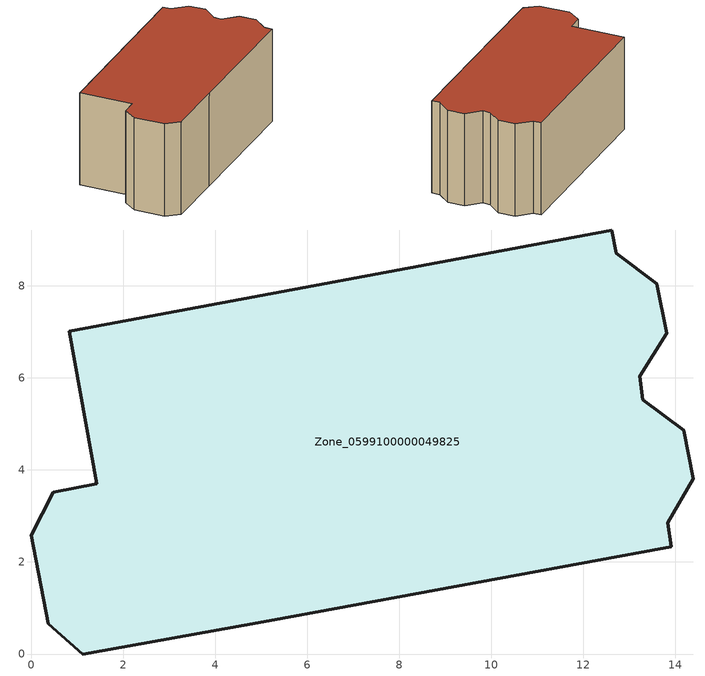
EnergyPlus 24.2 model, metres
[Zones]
Zone_0599100000049825
 floor ground (C_G): 1.12,0 0.38,0.66 0,2.58 0.48,3.51 1.43,3.7 0.83,7.01 12.62,9.21 12.72,8.71 13.59,8.04 13.81,6.97 13.23,6.04 13.29,5.52 14.18,4.87 14.39,3.81 13.83,2.85 13.91,2.33 5.06,0.71 z0
 wall outside (C_F): 13.23,6.04 13.81,6.97 13.59,8.04 12.72,8.71 12.62,9.21 0.83,7.01 1.43,3.7 0.48,3.51 0,2.58 0.38,0.66 1.12,0 5.06,0.71 13.91,2.33 13.83,2.85 14.39,3.81 14.18,4.87 13.29,5.52 13.23,6.04 z0:6.07
 roof outside (C_R): 14.18,4.87 13.29,5.52 13.23,6.04 13.81,6.97 13.59,8.04 12.72,8.71 12.62,9.21 0.83,7.01 1.43,3.7 0.48,3.51 0,2.58 0.38,0.66 1.12,0 5.06,0.71 13.91,2.33 13.83,2.85 14.39,3.81 z6.07
[BUILDING]
Pand.0599100000049825: North Axis=0; Terrain=City; Loads Convergence Tolerance Value=0.04; Temperature Convergence Tolerance Value=0.4; Solar Distribution=FullExterior; Maximum Number of Warmup Days=25; Minimum Number of Warmup Days=1
[Site:Location]
Rotterdam.The.Hague.AP_ZH_NLD Design_Conditions: Latitude=51.96; Longitude=4.45; Time Zone=1; Elevation=-4.5
[SITE:GROUNDTEMPERATURE:BUILDINGSURFACE]
18, 18, 18, 18, 18, 18, 18, 18, 18, 18, 18, 18
[MATERIAL] Thermal Absorptance=0.9; Solar Absorptance=0.7; Visible Absorptance=0.7
Name | Roughness | Thickness | Conductivity | Density | Specific Heat
G.D.1965 | MediumSmooth | 0.15 | 1 | 540 | 1210
F.D.1965 | Rough | 0.3 | 0.857143 | 1920 | 840
R.D.1965 | MediumRough | 0.2 | 0.08 | 1500 | 1000
[CONSTRUCTION]
C_G: G.D.1965
C_F: F.D.1965
C_R: R.D.1965
[ZONE]
Zone_0599100000049825: Type=1; Multiplier=1; Ceiling Height=Autocalculate; Volume=Autocalculate; Floor Area=autocalculate; Part of Total Floor Area=Yes
[ZONEINFILTRATION:DESIGNFLOWRATE]
Infil_Zone_0599100000049825: Zone or ZoneList or Space or SpaceList=Zone_0599100000049825; Schedule=AlwaysOn; Design Flow Rate Calculation Method=Flow/Area; Flow Rate per Floor Area=0.0042; Constant Term Coefficient=1; Temperature Term Coefficient=0; Velocity Term Coefficient=0; Velocity Squared Term Coefficient=0
[HVACTEMPLATE:ZONE:IDEALLOADSAIRSYSTEM]
Zone_0599100000049825: Maximum Heating Supply Air Temperature=50; Minimum Cooling Supply Air Temperature=13; Maximum Heating Supply Air Humidity Ratio=0.0156; Minimum Cooling Supply Air Humidity Ratio=0.0077; Heating Limit=NoLimit; Cooling Limit=NoLimit; Dehumidification Control Type=ConstantSensibleHeatRatio; Cooling Sensible Heat Ratio=0.7; Dehumidification Setpoint=60; Humidification Control Type=None; Humidification Setpoint=30; Outdoor Air Method=None; Outdoor Air Flow Rate per Person=0.00944; Outdoor Air Flow Rate per Zone Floor Area=0; Outdoor Air Flow Rate per Zone=0; Demand Controlled Ventilation Type=None; Outdoor Air Economizer Type=NoEconomizer; Heat Recovery Type=None; Sensible Heat Recovery Effectiveness=0.7; Latent Heat Recovery Effectiveness=0.65
[ZONECONTROL:THERMOSTAT]
ThermostatControl_Zone_0599100000049825: Zone or ZoneList=Zone_0599100000049825; Control Type Schedule=DualSetpointControlType; Control 1=Thermostat_Zone_0599100000049825; Temperature Difference Between Cutout And Setpoint=0
[THERMOSTATSETPOINT:DUALSETPOINT]
Thermostat_Zone_0599100000049825: Heating Setpoint Temperature Schedule=HeatingSetpoint_Zone_0599100000049825; Cooling Setpoint Temperature Schedule=CoolingSetpoint_Zone_0599100000049825
[SCHEDULE:COMPACT]
HeatingSetpoint_Zone_0599100000049825: Through: 12/31, For: AllDays, Until: 24:00, 21
CoolingSetpoint_Zone_0599100000049825: Through: 12/31, For: AllDays, Until: 24:00, 24
DualSetpointControlType: Through: 12/31, For: AllDays, Until: 24:00, 4
AlwaysOn: Through: 12/31, For: AllDays, Until: 24:00, 1
